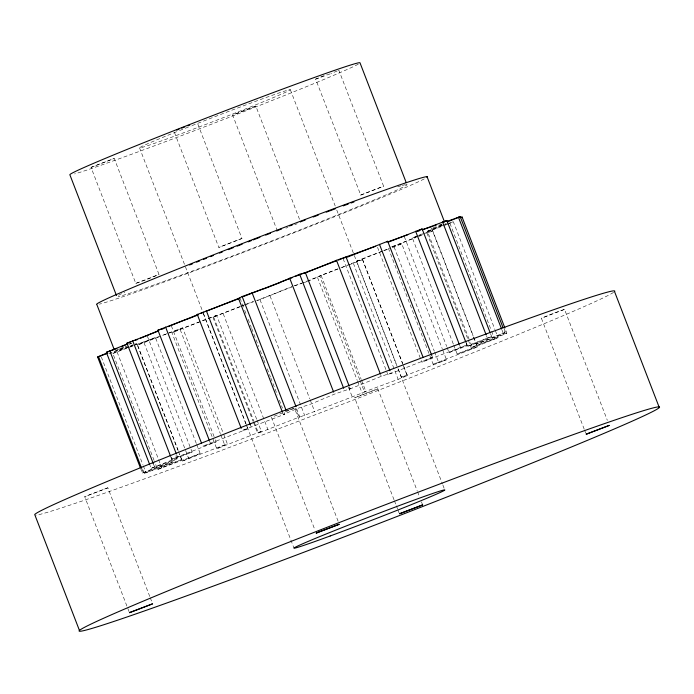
<?xml version="1.0" encoding="UTF-8"?>
<svg xmlns="http://www.w3.org/2000/svg" width="694" height="694" viewBox="0 0 694 694"><rect width="100%" height="100%" fill="white"/><g stroke="black" fill="none" stroke-linecap="round" stroke-linejoin="round"><path stroke-width="0.52" stroke-dasharray="3.47 2.6" d="M175.894 455.819L177.057 458.873L174.749 460.07L142.391 473.022L140.839 468.988M170.932 457.173L171.713 459.194L216.103 441.861L214.55 437.793M246.275 424.875L247.836 428.909L241.937 430.54L284.792 414.231L284.019 412.175M359.761 379.757L319.665 275.839L338.256 268.76M361.617 380.433L365.894 391.537L364.437 391.858L398.148 379.358L407.231 375.74L403.014 364.419M388.362 248.209L433.125 364.229L446.528 359.83L442.633 349.741M469.057 339.14L427.4 231.197L442.278 225.082M433.125 364.229L477.515 346.861L432.752 230.842L425.422 233.349M495.369 330.665L498.092 337.726L472.744 347.017L472.172 347.208L469.448 340.147M407.231 375.74L362.528 259.495L356.629 261.126L396.725 365.035M282.553 412.505L283.334 414.526L296.815 408.688L311.597 403.795L334.43 394.131L350.192 388.744L349.472 389.169L348.692 387.148M365.894 391.537C343.669 400.152 321.339 409.035 299.036 417.311L295.54 408.228M174.437 132.433L218.818 247.437L241.954 238.467L197.582 123.454M241.954 238.467L218.818 247.437M394.019 499.758L354.703 397.862L365.434 393.377L377.857 388.883L417.172 490.779M377.857 388.883L354.703 397.862M472.172 347.182L506.021 333.632L506.837 333.042L505.284 328.999M91.035 167.375L114.241 158.432L159.013 274.451L147.336 279.283L135.798 283.395L91.035 167.375L114.241 158.432M277.409 231.119L232.646 115.1L244.323 110.277L255.852 106.156L300.623 222.175M255.852 106.156L232.646 115.1M338.42 70.432L338.837 70.181L383.6 186.2L360.767 195.092L315.623 79.133L326.301 74.692M135.798 283.395L159.013 274.451M360.394 195.153L383.6 186.2M299.036 417.311L299.756 416.894L296.251 407.812M257.066 420.252L261.343 431.347L216.745 448.758L171.973 332.738L182.591 327.837L223.078 432.761M216.745 448.758L227.354 443.856L223.468 433.767M431.711 355.285L432.492 357.297L421.874 362.199L377.102 246.179M196.289 443.397L155.413 337.466L137.551 345.083L178.037 450.007M256.676 419.237L216.58 315.328L212.971 317.375L253.067 421.284M171.002 456.834L172.763 461.978L144.257 473.351L142.704 469.318M196.68 444.403L200.184 453.486L182.322 461.102L179.599 454.041M261.343 431.347L257.743 433.394L299.756 416.894M343.122 258.688L387.885 374.708L391.555 372.878L381.258 376.322L349.472 389.169M447.101 347.529L449.053 352.569L466.906 344.953L466.134 342.931M473.56 337.119L476.284 344.181L504.972 332.704L503.809 329.676M131.522 343.252L129.509 344.259M129.075 611.692L84.703 496.687L107.839 487.813L149.878 596.771M107.839 487.813L84.703 496.687M338.117 521.246L294.516 408.254L272.464 416.868M584.218 429.213L541.398 318.242L553.907 313.115L564.534 309.377L607.354 420.347M564.534 309.377L541.398 318.242M442.156 225.316L419.063 235.83M453.277 343.946L412.401 238.016L417.71 235.665M147.302 336.009L192.065 452.02L151.145 468.329L149.973 465.301M247.836 428.909L202.7 446.225L216.103 441.835M398.287 369.078L401.401 377.146L446.528 359.83M453.659 344.953L457.164 354.035L498.092 337.726M307.65 281.348L321.01 275.631A27.049 0.659 -21.1 0 0 319.674 275.839M447.283 224.309L453.321 221.707L494.978 329.659M178.098 450.579L136.831 343.643L135.434 344.233M178.488 451.594L181.602 459.662L181.134 459.87L157.599 469.491L154.484 461.423M466.073 342.359L467.635 346.393L491.63 336.564L490.467 333.536M240.306 306.41L212.971 317.375M257.439 300.554L278.164 292.304A27.031 0.659 -21.1 0 0 279.699 291.402L291.87 286.631M432.752 230.842L427.044 233.279L467.912 339.21M418.118 236.229L392.483 246.977M337.241 70.962L331.099 73.469M154.094 460.417L112.827 353.472L134.497 344.606M199.898 321.712L171.973 332.738M391.694 246.778L415.984 237.487M168.729 332.964L182.591 327.837M202.509 320.585L216.58 315.328M382.567 251.028L350.904 263.789M383.565 250.621L390.505 247.784M392.24 247.645L401.757 243.811L442.243 348.735M294.759 224.717L297.171 223.737M166.907 333.719L161.954 335.714M108.811 353.567L126.204 346.688M348.744 265.03L362.459 259.721M340.988 267.745L349.906 264.188M158.726 337.006L137.551 345.083M439.354 225.047L441.904 224.041M337.995 268.925L304.657 282.024M128.694 346.427L109.982 353.628M136.093 344.718L155.413 337.466M466.906 344.953L421.874 362.199M182.322 461.102L227.354 443.856M330.162 73.842L315.623 79.133M443.024 224.795L446.632 223.39M303.686 282.406L256.528 300.597M132.502 346.124L112.827 353.472M446.398 224.656L425.266 232.768M130.654 345.655L132.788 344.849M491.63 336.564L449.053 352.569M157.599 469.491L200.184 453.486M120.383 348.492L124.426 346.939M285.945 228.153L287.941 227.389M441.922 224.535L433.16 227.892M116.904 349.819L119.507 348.822M419.497 234.936L422.481 233.817M421.995 235.205L416.981 237.105M242.44 305.577L245.364 304.466M246.344 304.093L253.171 301.5M239.933 306.904L182.002 328.479L133.422 345.612M240.913 306.531L243.872 305.403M244.861 305.03L253.735 301.656M125.432 346.549L126.534 346.132M504.972 332.704L467.635 346.393M144.257 473.351L181.602 459.662M128.789 344.12L131.721 343.018M286.856 410.874L288.652 410.206M416.096 236.689L412.401 238.016M387.564 249.389L377.614 253.05A26.953 0.659 -21.1 0 1 370.032 255.748L356.629 261.126M506.837 333.042L476.284 344.181M142.391 473.022L172.945 461.874M432.492 357.297L387.885 374.708M293.996 285.815L301.76 283.386M448.324 223.494L427.4 231.197M417.823 236.047L422.021 234.546M289.554 409.868L291.046 409.33M449.322 223.138L453.321 221.707M341.934 267.468L347.815 265.36M151.145 468.329L177.057 458.847M303.425 282.814L306.809 281.643M392.431 246.769L401.757 243.811M291.801 409.061L293.441 408.497M477.515 346.861L457.164 354.035M171.713 459.194L192.065 452.02M129.873 346.8L132.537 345.907M128.902 347.104L115.759 350.791M135.035 344.155L136.831 343.643M432.353 228.179L431.512 228.161L473.169 336.113M401.401 377.146L407.3 375.515M284.8 414.197L283.334 414.526M584.608 430.228L585.771 433.256M504.078 328.592L506.021 333.632M502.005 330.092L503.167 333.12M449.946 223.277L491.205 330.214M491.595 331.22L494.709 339.297M486.555 335.948L487.335 337.969M468.303 340.216L471.807 349.299M459.628 345.23L460.408 347.243M404.281 236.55L446.71 346.514M394.105 246.943L434.201 350.86M434.591 351.867L438.877 362.962M362.528 259.495L402.624 363.404M290.352 89.752L335.202 205.988M336.764 210.03L353.923 254.507M354.313 255.513L397.61 367.707M398 368.722L442.46 483.952M442.85 484.959L444.802 490.016M353.385 263.338L398.148 379.358M380.477 374.3L381.258 376.322M417.562 491.786L419.506 496.835M421.458 501.875L422.23 503.896M321.131 275.518L361.227 379.427M360.151 380.763L364.437 391.858M317.531 277.487L357.237 380.39M357.627 381.405L362.303 393.507M394.409 500.764L395.97 504.798M396.361 505.805L397.523 508.832M397.914 509.847L399.085 512.866M349.412 386.732L350.192 388.744M348.527 387.278L352.422 397.367M270.035 295.913L309.741 398.816M310.131 399.822L314.798 411.924M260.024 299.747L304.787 415.767M240.029 298.177L244.314 309.272M244.696 310.287L246.648 315.328M248.2 319.361L251.315 327.438M251.705 328.444L258.715 346.601M260.267 350.635L263.382 358.711M263.772 359.718L265.724 364.758M267.277 368.8L270.391 376.868M270.781 377.874L277.4 395.025M279.344 400.074L282.458 408.141M271.389 417.12L314.989 530.112M223.208 313.723L267.971 429.742M213.743 317.271L253.839 421.189M254.23 422.195L258.515 433.29M253.457 422.29L257.743 433.394M250.3 424.676L251.081 426.697M139.52 147.813L203.09 312.569M203.481 313.584L246.769 425.778M247.159 426.784L293.97 548.078M203.064 312.89L245.884 423.869M180.232 329.711L220.336 433.629M220.718 434.635L225.003 445.73M171.34 325.816L214.16 436.786M209.579 441.072L210.36 443.093M144.057 342.793L188.82 458.812M176.649 454.744L177.421 456.756M117.13 352.075L161.902 468.094M153.348 463.739L154.519 466.767M101.289 356.916L142.947 464.867M143.337 465.874L146.061 472.935M142.036 469.396L143.207 472.423M150.268 597.786L152.212 602.826M613.583 292.33A310.981 7.599 -21.1 0 1 323.985 411.412A310.981 7.599 -21.1 0 1 35.533 515.2M424.242 178.905A177.265 4.329 -21.1 0 1 261.152 245.546A177.265 4.329 -21.1 0 1 99.337 304.146M405.799 184.604A155.491 3.8 -21.1 0 1 280.706 237.409A155.491 3.8 -21.1 0 1 118.084 296.598M118.561 295.271A155.491 3.8 -21.1 0 1 124.747 292.183M397.705 186.816A155.491 3.8 -21.1 0 1 401.514 185.671M402.312 185.445A155.491 3.8 -21.1 0 1 405.14 184.734M192.099 125.571A80.86 1.978 -21.1 0 1 289.502 90.35A80.86 1.978 -21.1 0 1 171.661 137.204A80.86 1.978 -21.1 0 1 178.722 130.888M179.633 130.524A80.86 1.978 -21.1 0 1 184.3 128.659M185.255 128.277A80.86 1.978 -21.1 0 1 191.11 125.961M358.312 64.117A155.491 3.8 -21.1 0 1 222.358 119.984A155.491 3.8 -21.1 0 1 74.562 173.934"/><path stroke-width="1.04" d="M239.456 298.455L197.165 314.529L197.929 314.46M282.163 411.499L238.571 298.507L242.163 296.529L261.829 289.346A26.901 0.659 -21.1 0 1 264.414 288.652L280.003 282.614A27.031 0.659 -21.1 0 1 281.538 281.721L299.669 274.277L305.421 272.733L349.021 385.725M140.448 467.973L97.62 357.002L107.084 352.986M461.258 217.612L462.074 217.022L504.894 327.993M304.709 273.15L305.421 272.733M386.636 241.902L387.72 241.286L431.711 355.285M121.485 346.766L127.713 343.877M149.583 464.295L106.373 352.309L127.8 343.773M465.743 341.925L422.143 228.933L416.816 231.293M170.542 456.166L126.941 343.174L158.31 331.09M140.63 338.186L158.57 330.63M442.39 222.427L446.867 220.545L490.077 332.53M161.39 329.459L164.218 328.288M375.714 246.266L336.495 260.302L304.822 273.132M176.797 130.125L179.052 129.197M201.538 443.197L157.937 330.205L182.08 320.966A26.953 0.659 -21.1 0 1 189.662 318.268L198.276 314.859M168.2 326.64L197.703 314.66M433.698 226.01L436.587 224.83M454.449 219.026L460.209 216.684L503.029 327.655M387.72 241.286L346.358 257.517M388.154 242.197L422.143 228.933M447.318 221.889L453.555 219.382M200.861 313.384L203.836 312.205M205.823 311.415L239.482 298.073M181.75 128.121L184.717 126.959M422.152 229.87L446.867 220.545M243.368 296.555L292.434 277.539M295.41 276.394L301.361 274.113M302.263 273.766L336.39 260.849M446.997 221.421L460.209 216.684M187.744 125.796L189.662 125.076M338.42 260.085L341.457 258.94M342.446 258.576L345.386 257.483M107.527 353.333L97.62 357.002M460.313 217.664L462.074 217.022M387.946 241.824L407.777 234.737M112.281 350.201L116.826 348.553M106.373 352.309L111.37 350.531M135.226 340.346L137.672 339.479M416.938 231.562L419.905 230.538M126.941 343.174L130.455 341.995M423.609 229.298L428.935 227.519M429.829 227.224L432.726 226.313M161.624 329.121L157.937 330.205M659.3 407.578A310.981 7.599 -21.1 0 0 234.442 563.866A310.981 7.599 -21.1 0 0 214.403 585.693A310.981 7.599 -21.1 0 0 659.3 407.578L614.528 291.558A310.981 7.599 -21.1 0 0 336.182 390.427A310.981 7.599 -21.1 0 0 34.7 514.497L79.472 630.516M458.404 217.101L501.615 329.086M427.044 176.666L444.568 222.063M442.564 221.95L486.164 334.942M406.233 182.635L360.004 62.824A155.491 3.8 -21.1 0 0 214.351 114.935A155.491 3.8 -21.1 0 0 69.86 174.741L116.479 295.549M415.637 231.223L459.237 344.215M379.462 244.305L423.062 357.297M345.95 256.745L389.941 370.743M336.495 260.302L380.095 373.294M299.669 274.277L343.66 388.276M289.667 278.112L333.649 392.11M252.043 292.668L296.034 406.667M242.163 296.529L286.154 410.527M206.309 310.678L250.3 424.676M197.235 314.295L241.226 428.302M165.588 327.074L209.189 440.065M132.658 340.737L176.259 453.729M113.963 348.926L96.839 304.536A177.265 4.329 -21.1 0 1 262.731 235.656A177.265 4.329 -21.1 0 1 426.949 177.291M109.756 350.748L153.348 463.739M98.435 356.404L141.654 468.389M189.549 264.987A155.491 3.8 -21.1 0 1 192.542 263.789M196.576 262.167A155.491 3.8 -21.1 0 1 199.646 260.944M203.542 259.391A155.491 3.8 -21.1 0 1 206.5 258.22M210.49 256.633A155.491 3.8 -21.1 0 1 213.518 255.435M219.443 253.093A155.491 3.8 -21.1 0 1 222.358 251.948M228.248 249.632A155.491 3.8 -21.1 0 1 233.193 247.697M237.166 246.144A155.491 3.8 -21.1 0 1 242.171 244.193M248.218 241.842A155.491 3.8 -21.1 0 1 251.237 240.671M253.206 239.907A155.491 3.8 -21.1 0 1 259.912 237.313M265.681 235.093A155.491 3.8 -21.1 0 1 270.469 233.253M276.516 230.929A155.491 3.8 -21.1 0 1 281.556 229.003M289.545 225.958A155.491 3.8 -21.1 0 1 292.521 224.83M300.389 221.846A155.491 3.8 -21.1 0 1 305.247 220.015M313.298 216.988A155.491 3.8 -21.1 0 1 318.286 215.123M326.258 212.156A155.491 3.8 -21.1 0 1 335.289 208.807M343.244 205.875A155.491 3.8 -21.1 0 1 348.214 204.062M351.121 203.004A155.491 3.8 -21.1 0 1 353.966 201.971M399.649 513.725L422.62 504.902L399.649 513.725M130.108 612.377L129.466 612.707L152.602 603.832L130.108 612.377M316.794 532.81L316.152 533.139L339.288 524.274L316.794 532.81M586.803 433.932L586.161 434.262L609.297 425.396L586.803 433.932M330.179 535.976A80.86 1.978 -21.1 0 0 444.802 490.016A80.86 1.978 -21.1 0 0 333.172 531.153A80.86 1.978 -21.1 0 0 330.179 535.976"/></g></svg>
